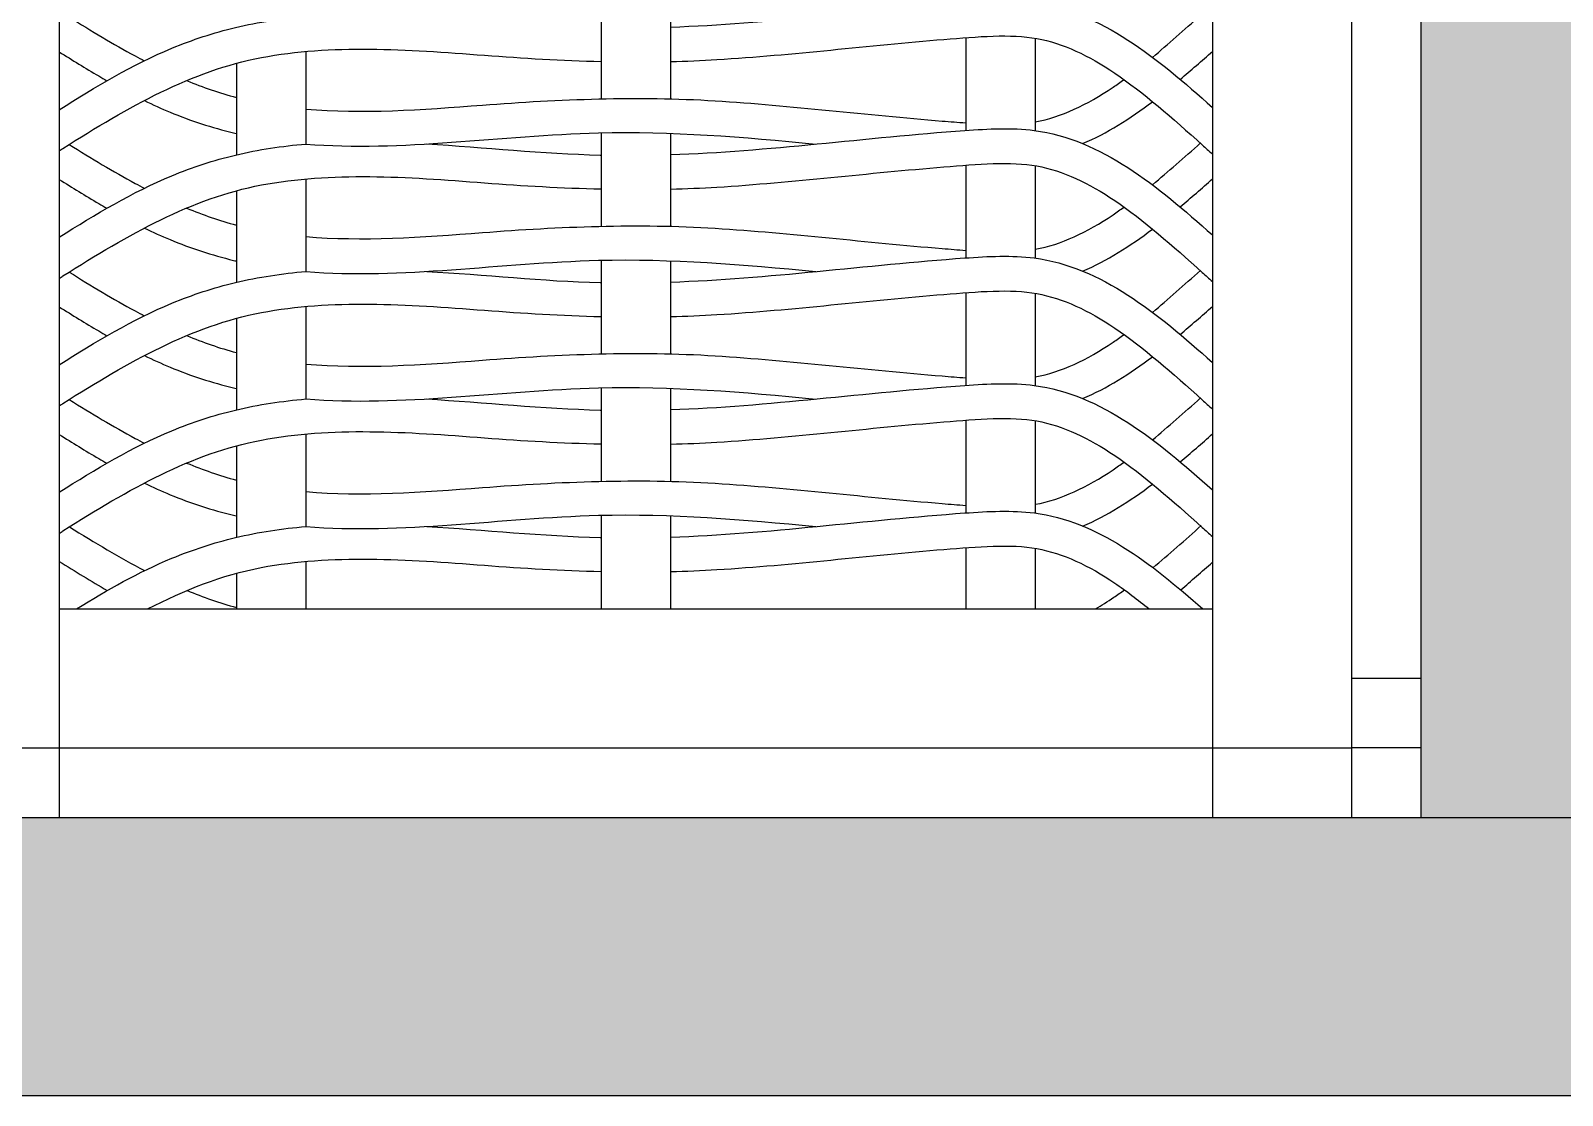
# Model space of a CAD drawing. Header units: millimetres. Extents: x 3409 to 3822, y 896 to 1108.
# Drawn here: x 3688.463 to 3689.566, y 1037.441 to 1038.207 of the extents above; entities that cross this region are included whole.
import ezdxf

# ---------------------------------------------------------------- set-up
doc = ezdxf.new("R2010")
doc.units = ezdxf.units.MM
for name, color, linetype in [('a-epipla', 8, 'Continuous'), ('a-toixoi', 5, 'Continuous'), ('toixoi_provolh', 150, 'Continuous')]:
    doc.layers.add(name, color=color, linetype=linetype)

msp = doc.modelspace()

# ---------------------------------------------------------------- hatches: boundary and pattern name
at = {"layer": 'a-epipla', "true_color": 0xc7c8ca}
h = msp.add_hatch(color=9, dxfattribs=at)
h.dxf.hatch_style = 1
h.paths.add_polyline_path([(3742.7639, 1037.6405), (3676.9639, 1037.6405), (3676.9639, 1037.4405), (3742.7639, 1037.4405)])
at = {"layer": 'toixoi_provolh', "true_color": 0xa7a8aa}
h = msp.add_hatch(color=253, dxfattribs=at)
h.dxf.hatch_style = 1
h.paths.add_polyline_path([(3679.2639, 1040.6405), (3679.2639, 1040.2405)], flags=17)
h.paths.add_polyline_path([(3679.6639, 1040.6405), (3679.2639, 1040.6405), (3679.2639, 1040.2405), (3679.2639, 1037.6405), (3679.6639, 1037.6405)])
h.paths.add_polyline_path([(3682.6639, 1040.6405), (3679.6639, 1040.6405), (3679.6639, 1040.2405), (3682.6639, 1040.2405)])
h.paths.add_polyline_path([(3683.0639, 1040.6405), (3682.6639, 1040.6405), (3682.6639, 1040.2405), (3682.6639, 1037.6405), (3683.0639, 1037.6405)])
h.paths.add_polyline_path([(3686.0639, 1040.6405), (3683.0639, 1040.6405), (3683.0639, 1040.2405), (3686.0639, 1040.2405)])
h.paths.add_polyline_path([(3686.4639, 1040.6405), (3686.0639, 1040.6405), (3686.0639, 1040.2405), (3686.0639, 1037.6405), (3686.4639, 1037.6405)])
h.paths.add_polyline_path([(3689.4639, 1040.6405), (3686.4639, 1040.6405), (3686.4639, 1040.2405), (3689.4639, 1040.2405)])
h.paths.add_polyline_path([(3692.8639, 1040.6405), (3689.8639, 1040.6405), (3689.8639, 1040.2405), (3692.8639, 1040.2405)])
h.paths.add_polyline_path([(3689.8639, 1040.6405), (3689.4639, 1040.6405), (3689.4639, 1040.2405), (3689.4639, 1037.6405), (3689.8639, 1037.6405)])
h.paths.add_polyline_path([(3693.2639, 1040.6405), (3692.8639, 1040.6405), (3692.8639, 1040.2405), (3692.8639, 1037.6405), (3693.2639, 1037.6405)])

# ---------------------------------------------------------------- linework, layer by layer
at = {"layer": 'a-epipla'}
for p, q in [((3689.4139, 1040.1905), (3689.4139, 1037.6905)), ((3688.4839, 1040.0905), (3688.4839, 1037.6405)), ((3689.3139, 1040.0905), (3689.3139, 1037.6405)), ((3688.8739, 1038.2249), (3688.8739, 1038.1575)), ((3688.9239, 1038.2245), (3688.9239, 1038.1575)), ((3689.1364, 1038.2016), (3689.1364, 1038.1348)), ((3689.1864, 1038.2012), (3689.1864, 1038.1347)), ((3688.6114, 1038.1831), (3688.6114, 1038.1172)), ((3688.6614, 1038.1917), (3688.6614, 1038.125)), ((3688.8739, 1038.1331), (3688.8739, 1038.0658)), ((3688.9239, 1038.1327), (3688.9239, 1038.0658)), ((3689.1364, 1038.1098), (3689.1364, 1038.0431)), ((3689.1864, 1038.1094), (3689.1864, 1038.043)), ((3688.6614, 1038.0999), (3688.6614, 1038.0333)), ((3688.6114, 1038.0914), (3688.6114, 1038.0255)), ((3688.8739, 1038.0414), (3688.8739, 1037.974)), ((3688.9239, 1038.041), (3688.9239, 1037.9741)), ((3689.1364, 1038.0181), (3689.1364, 1037.9513)), ((3689.1864, 1038.0177), (3689.1864, 1037.9512)), ((3688.6614, 1038.0082), (3688.6614, 1037.9415)), ((3688.6114, 1037.9996), (3688.6114, 1037.9338)), ((3688.8739, 1037.9496), (3688.8739, 1037.8823)), ((3688.9239, 1037.9492), (3688.9239, 1037.8823)), ((3689.1364, 1037.9263), (3689.1364, 1037.8596)), ((3689.1864, 1037.9259), (3689.1864, 1037.8595)), ((3688.6114, 1037.9079), (3688.6114, 1037.842)), ((3688.6614, 1037.9164), (3688.6614, 1037.8498)), ((3688.8739, 1037.8579), (3688.8739, 1037.7905)), ((3688.9239, 1037.8575), (3688.9239, 1037.7905)), ((3689.1364, 1037.8346), (3689.1364, 1037.7905)), ((3689.1864, 1037.8342), (3689.1864, 1037.7905)), ((3688.6614, 1037.8247), (3688.6614, 1037.7905)), ((3688.6114, 1037.8161), (3688.6114, 1037.7905)), ((3688.4839, 1037.7905), (3689.3139, 1037.7905)), ((3689.4639, 1037.7405), (3689.4139, 1037.7405)), ((3686.5139, 1037.6905), (3689.4139, 1037.6905)), ((3689.4639, 1037.6905), (3689.4139, 1037.6905)), ((3689.4139, 1037.6905), (3689.4139, 1037.6405))]:
    msp.add_line(p, q, dxfattribs=at)
for points, knots in [([(3688.9239, 1038.2092), (3688.9944, 1038.2116), (3689.0804, 1038.2238), (3689.2203, 1038.2314), (3689.2742, 1038.1868), (3689.3139, 1038.1514)], [0.4662693, 0.4662693, 0.4662693, 0.4662693, 0.6786549, 0.7286549, 0.877812, 0.877812, 0.877812, 0.877812]), ([(3688.4839, 1038.1497), (3688.5101, 1038.1662), (3688.5503, 1038.1905), (3688.6117, 1038.2105), (3688.6444, 1038.2153), (3688.6614, 1038.2168)], [0.0125232, 0.0125232, 0.0125232, 0.0125232, 0.1049264, 0.1530593, 0.2047826, 0.2047826, 0.2047826, 0.2047826]), ([(3688.4911, 1038.2164), (3688.507, 1038.2064), (3688.5228, 1038.1969), (3688.5386, 1038.1884), (3688.5408, 1038.1872), (3688.543, 1038.1861), (3688.5451, 1038.185)], [0.00678697, 0.00678697, 0.00678697, 0.00678697, 0.06344334, 0.06344334, 0.06344334, 0.07121295, 0.07121295, 0.07121295, 0.07121295]), ([(3688.9239, 1038.1844), (3688.9351, 1038.1846), (3688.9462, 1038.1851), (3689.0124, 1038.1892), (3689.0664, 1038.1959), (3689.145, 1038.2023), (3689.1687, 1038.2044), (3689.2064, 1038.1975), (3689.2249, 1038.1887), (3689.2643, 1038.1621), (3689.2851, 1038.1436), (3689.3066, 1038.1244), (3689.309, 1038.1222), (3689.3114, 1038.12), (3689.3139, 1038.1178)], [0.4655013, 0.4655013, 0.4655013, 0.4655013, 0.498274, 0.498274, 0.6616991, 0.6616991, 0.7352337, 0.7352337, 0.8087683, 0.8087683, 0.8895351, 0.8895351, 0.8895351, 0.8986667, 0.8986667, 0.8986667, 0.8986667]), ([(3688.4839, 1038.1202), (3688.4848, 1038.1207), (3688.4857, 1038.1213), (3688.4866, 1038.1219), (3688.534, 1038.1519), (3688.5792, 1038.1777), (3688.6796, 1038.1968), (3688.7337, 1038.1932), (3688.8176, 1038.1868), (3688.8457, 1038.1851), (3688.8739, 1038.1844)], [-0.0032083, -0.0032083, -0.0032083, -0.0032083, 0, 0, 0, 0.1674245, 0.1674245, 0.3348489, 0.3348489, 0.4168796, 0.4168796, 0.4168796, 0.4168796]), ([(3688.4839, 1038.1914), (3688.4933, 1038.1854), (3688.5028, 1038.1796), (3688.5124, 1038.174), (3688.5144, 1038.1728), (3688.5163, 1038.1717), (3688.5183, 1038.1706)], [0.01406967, 0.01406967, 0.01406967, 0.01406967, 0.04740122, 0.04740122, 0.04740122, 0.05413463, 0.05413463, 0.05413463, 0.05413463]), ([(3689.1864, 1038.141), (3689.2052, 1038.1445), (3689.2236, 1038.1532), (3689.245, 1038.1677), (3689.2476, 1038.1695), (3689.2503, 1038.1714)], [0.73539871, 0.73539871, 0.73539871, 0.73539871, 0.80876826, 0.80876826, 0.81911219, 0.81911219, 0.81911219, 0.81911219]), ([(3688.5452, 1038.1563), (3688.5513, 1038.1533), (3688.572, 1038.1439), (3688.5945, 1038.1366), (3688.6107, 1038.1328), (3688.6114, 1038.1326)], [0.08463791, 0.08463791, 0.08463791, 0.08463791, 0.10492637, 0.15305927, 0.15507122, 0.15507122, 0.15507122, 0.15507122]), ([(3688.6614, 1038.1502), (3688.7019, 1038.1467), (3688.7446, 1038.1496), (3688.8436, 1038.1573), (3688.9008, 1038.1596), (3689.0111, 1038.1527), (3689.0651, 1038.146), (3689.1251, 1038.1411), (3689.1308, 1038.1407), (3689.1364, 1038.1403)], [0.2038605, 0.2038605, 0.2038605, 0.2038605, 0.3348489, 0.3348489, 0.498274, 0.498274, 0.6616991, 0.6616991, 0.6790294, 0.6790294, 0.6790294, 0.6790294]), ([(3688.6614, 1038.125), (3688.7305, 1038.1194), (3688.8556, 1038.1402), (3688.9763, 1038.1301), (3689.0285, 1038.125)], [0.2060573, 0.2060573, 0.2060573, 0.2060573, 0.4155593, 0.5729024, 0.5729024, 0.5729024, 0.5729024]), ([(3688.9239, 1038.1174), (3688.9944, 1038.1198), (3689.0804, 1038.132), (3689.2203, 1038.1397), (3689.2742, 1038.095), (3689.3139, 1038.0596)], [0.4662693, 0.4662693, 0.4662693, 0.4662693, 0.6786549, 0.7286549, 0.877812, 0.877812, 0.877812, 0.877812]), ([(3688.4839, 1038.058), (3688.5101, 1038.0745), (3688.5503, 1038.0987), (3688.6117, 1038.1188), (3688.6444, 1038.1236), (3688.6614, 1038.125)], [0.0125232, 0.0125232, 0.0125232, 0.0125232, 0.1049264, 0.1530593, 0.2047826, 0.2047826, 0.2047826, 0.2047826]), ([(3688.4911, 1038.1247), (3688.507, 1038.1147), (3688.5228, 1038.1052), (3688.5386, 1038.0967), (3688.5408, 1038.0955), (3688.543, 1038.0944), (3688.5451, 1038.0932)], [0.00678697, 0.00678697, 0.00678697, 0.00678697, 0.06344334, 0.06344334, 0.06344334, 0.07121295, 0.07121295, 0.07121295, 0.07121295]), ([(3688.7485, 1038.1251), (3688.79, 1038.1227), (3688.8321, 1038.1181), (3688.8737, 1038.1171), (3688.8739, 1038.1171)], [0.2917847, 0.2917847, 0.2917847, 0.2917847, 0.4155593, 0.4161946, 0.4161946, 0.4161946, 0.4161946]), ([(3688.4839, 1038.0284), (3688.4848, 1038.029), (3688.4857, 1038.0296), (3688.4866, 1038.0301), (3688.534, 1038.0601), (3688.5792, 1038.086), (3688.6796, 1038.1051), (3688.7337, 1038.1015), (3688.8176, 1038.095), (3688.8457, 1038.0934), (3688.8739, 1038.0927)], [-0.0032083, -0.0032083, -0.0032083, -0.0032083, 0, 0, 0, 0.1674245, 0.1674245, 0.3348489, 0.3348489, 0.4168796, 0.4168796, 0.4168796, 0.4168796]), ([(3688.9239, 1038.0926), (3688.9351, 1038.0929), (3688.9462, 1038.0933), (3689.0124, 1038.0975), (3689.0664, 1038.1042), (3689.145, 1038.1105), (3689.1687, 1038.1127), (3689.2064, 1038.1058), (3689.2249, 1038.097), (3689.2643, 1038.0704), (3689.2851, 1038.0519), (3689.3066, 1038.0326), (3689.309, 1038.0305), (3689.3114, 1038.0283), (3689.3139, 1038.0261)], [0.4655013, 0.4655013, 0.4655013, 0.4655013, 0.498274, 0.498274, 0.6616991, 0.6616991, 0.7352337, 0.7352337, 0.8087683, 0.8087683, 0.8895351, 0.8895351, 0.8895351, 0.8986667, 0.8986667, 0.8986667, 0.8986667]), ([(3688.4839, 1038.0996), (3688.4933, 1038.0937), (3688.5028, 1038.0878), (3688.5124, 1038.0822), (3688.5144, 1038.0811), (3688.5163, 1038.08), (3688.5183, 1038.0788)], [0.01406967, 0.01406967, 0.01406967, 0.01406967, 0.04740122, 0.04740122, 0.04740122, 0.05413463, 0.05413463, 0.05413463, 0.05413463]), ([(3689.1864, 1038.0493), (3689.2052, 1038.0527), (3689.2236, 1038.0615), (3689.245, 1038.0759), (3689.2476, 1038.0778), (3689.2503, 1038.0797)], [0.73539871, 0.73539871, 0.73539871, 0.73539871, 0.80876826, 0.80876826, 0.81911219, 0.81911219, 0.81911219, 0.81911219]), ([(3688.5452, 1038.0646), (3688.5513, 1038.0616), (3688.572, 1038.0522), (3688.5945, 1038.0449), (3688.6107, 1038.041), (3688.6114, 1038.0409)], [0.08463791, 0.08463791, 0.08463791, 0.08463791, 0.10492637, 0.15305927, 0.15507122, 0.15507122, 0.15507122, 0.15507122]), ([(3688.6614, 1038.0584), (3688.7019, 1038.055), (3688.7446, 1038.0579), (3688.8436, 1038.0656), (3688.9008, 1038.0679), (3689.0111, 1038.061), (3689.0651, 1038.0542), (3689.1251, 1038.0494), (3689.1308, 1038.0489), (3689.1364, 1038.0485)], [0.2038605, 0.2038605, 0.2038605, 0.2038605, 0.3348489, 0.3348489, 0.498274, 0.498274, 0.6616991, 0.6616991, 0.6790294, 0.6790294, 0.6790294, 0.6790294]), ([(3688.6614, 1038.0333), (3688.7305, 1038.0277), (3688.8556, 1038.0485), (3688.9763, 1038.0383), (3689.0285, 1038.0333)], [0.2060573, 0.2060573, 0.2060573, 0.2060573, 0.4155593, 0.5729024, 0.5729024, 0.5729024, 0.5729024]), ([(3688.9239, 1038.0257), (3688.9944, 1038.0281), (3689.0804, 1038.0403), (3689.2203, 1038.0479), (3689.2742, 1038.0033), (3689.3139, 1037.9679)], [0.4662693, 0.4662693, 0.4662693, 0.4662693, 0.6786549, 0.7286549, 0.877812, 0.877812, 0.877812, 0.877812]), ([(3688.4839, 1037.9662), (3688.5101, 1037.9827), (3688.5503, 1038.007), (3688.6117, 1038.027), (3688.6444, 1038.0319), (3688.6614, 1038.0333)], [0.0125232, 0.0125232, 0.0125232, 0.0125232, 0.1049264, 0.1530593, 0.2047826, 0.2047826, 0.2047826, 0.2047826]), ([(3688.4911, 1038.0329), (3688.507, 1038.0229), (3688.5228, 1038.0134), (3688.5386, 1038.0049), (3688.5408, 1038.0038), (3688.543, 1038.0026), (3688.5451, 1038.0015)], [0.00678697, 0.00678697, 0.00678697, 0.00678697, 0.06344334, 0.06344334, 0.06344334, 0.07121295, 0.07121295, 0.07121295, 0.07121295]), ([(3688.7485, 1038.0334), (3688.79, 1038.031), (3688.8321, 1038.0264), (3688.8737, 1038.0253), (3688.8739, 1038.0253)], [0.2917847, 0.2917847, 0.2917847, 0.2917847, 0.4155593, 0.4161946, 0.4161946, 0.4161946, 0.4161946]), ([(3688.9239, 1038.0009), (3688.9351, 1038.0011), (3688.9462, 1038.0016), (3689.0124, 1038.0057), (3689.0664, 1038.0125), (3689.145, 1038.0188), (3689.1687, 1038.0209), (3689.2064, 1038.014), (3689.2249, 1038.0052), (3689.2643, 1037.9787), (3689.2851, 1037.9602), (3689.3066, 1037.9409), (3689.309, 1037.9387), (3689.3114, 1037.9365), (3689.3139, 1037.9343)], [0.4655013, 0.4655013, 0.4655013, 0.4655013, 0.498274, 0.498274, 0.6616991, 0.6616991, 0.7352337, 0.7352337, 0.8087683, 0.8087683, 0.8895351, 0.8895351, 0.8895351, 0.8986667, 0.8986667, 0.8986667, 0.8986667]), ([(3688.4839, 1037.9367), (3688.4848, 1037.9372), (3688.4857, 1037.9378), (3688.4866, 1037.9384), (3688.534, 1037.9684), (3688.5792, 1037.9942), (3688.6796, 1038.0133), (3688.7337, 1038.0098), (3688.8176, 1038.0033), (3688.8457, 1038.0016), (3688.8739, 1038.0009)], [-0.0032083, -0.0032083, -0.0032083, -0.0032083, 0, 0, 0, 0.1674245, 0.1674245, 0.3348489, 0.3348489, 0.4168796, 0.4168796, 0.4168796, 0.4168796]), ([(3688.4839, 1038.0079), (3688.4933, 1038.002), (3688.5028, 1037.9961), (3688.5124, 1037.9905), (3688.5144, 1037.9893), (3688.5163, 1037.9882), (3688.5183, 1037.9871)], [0.01406967, 0.01406967, 0.01406967, 0.01406967, 0.04740122, 0.04740122, 0.04740122, 0.05413463, 0.05413463, 0.05413463, 0.05413463]), ([(3689.1864, 1037.9575), (3689.2052, 1037.961), (3689.2236, 1037.9697), (3689.245, 1037.9842), (3689.2476, 1037.986), (3689.2503, 1037.988)], [0.73539871, 0.73539871, 0.73539871, 0.73539871, 0.80876826, 0.80876826, 0.81911219, 0.81911219, 0.81911219, 0.81911219]), ([(3688.5452, 1037.9728), (3688.5513, 1037.9699), (3688.572, 1037.9604), (3688.5945, 1037.9531), (3688.6107, 1037.9493), (3688.6114, 1037.9491)], [0.08463791, 0.08463791, 0.08463791, 0.08463791, 0.10492637, 0.15305927, 0.15507122, 0.15507122, 0.15507122, 0.15507122]), ([(3688.6614, 1037.9667), (3688.7019, 1037.9632), (3688.7446, 1037.9661), (3688.8436, 1037.9738), (3688.9008, 1037.9761), (3689.0111, 1037.9692), (3689.0651, 1037.9625), (3689.1251, 1037.9577), (3689.1308, 1037.9572), (3689.1364, 1037.9568)], [0.2038605, 0.2038605, 0.2038605, 0.2038605, 0.3348489, 0.3348489, 0.498274, 0.498274, 0.6616991, 0.6616991, 0.6790294, 0.6790294, 0.6790294, 0.6790294]), ([(3688.6614, 1037.9416), (3688.7305, 1037.936), (3688.8556, 1037.9567), (3688.9763, 1037.9466), (3689.0285, 1037.9415)], [0.2060573, 0.2060573, 0.2060573, 0.2060573, 0.4155593, 0.5729024, 0.5729024, 0.5729024, 0.5729024]), ([(3688.9239, 1037.9339), (3688.9944, 1037.9364), (3689.0804, 1037.9486), (3689.2203, 1037.9562), (3689.2742, 1037.9116), (3689.3139, 1037.8762)], [0.4662693, 0.4662693, 0.4662693, 0.4662693, 0.6786549, 0.7286549, 0.877812, 0.877812, 0.877812, 0.877812]), ([(3688.4839, 1037.8745), (3688.5101, 1037.891), (3688.5503, 1037.9153), (3688.6117, 1037.9353), (3688.6444, 1037.9401), (3688.6614, 1037.9416)], [0.0125232, 0.0125232, 0.0125232, 0.0125232, 0.1049264, 0.1530593, 0.2047826, 0.2047826, 0.2047826, 0.2047826]), ([(3688.4911, 1037.9412), (3688.507, 1037.9312), (3688.5228, 1037.9217), (3688.5386, 1037.9132), (3688.5408, 1037.912), (3688.543, 1037.9109), (3688.5451, 1037.9097)], [0.00678697, 0.00678697, 0.00678697, 0.00678697, 0.06344334, 0.06344334, 0.06344334, 0.07121295, 0.07121295, 0.07121295, 0.07121295]), ([(3688.7485, 1037.9416), (3688.79, 1037.9392), (3688.8321, 1037.9346), (3688.8737, 1037.9336), (3688.8739, 1037.9336)], [0.2917847, 0.2917847, 0.2917847, 0.2917847, 0.4155593, 0.4161946, 0.4161946, 0.4161946, 0.4161946]), ([(3688.9239, 1037.9091), (3688.9351, 1037.9094), (3688.9462, 1037.9098), (3689.0124, 1037.914), (3689.0664, 1037.9207), (3689.145, 1037.9271), (3689.1687, 1037.9292), (3689.2064, 1037.9223), (3689.2249, 1037.9135), (3689.2643, 1037.8869), (3689.2851, 1037.8684), (3689.3066, 1037.8492), (3689.309, 1037.847), (3689.3114, 1037.8448), (3689.3139, 1037.8426)], [0.4655013, 0.4655013, 0.4655013, 0.4655013, 0.498274, 0.498274, 0.6616991, 0.6616991, 0.7352337, 0.7352337, 0.8087683, 0.8087683, 0.8895351, 0.8895351, 0.8895351, 0.8986667, 0.8986667, 0.8986667, 0.8986667]), ([(3688.4839, 1037.8449), (3688.4848, 1037.8455), (3688.4857, 1037.8461), (3688.4866, 1037.8467), (3688.534, 1037.8766), (3688.5792, 1037.9025), (3688.6796, 1037.9216), (3688.7337, 1037.918), (3688.8176, 1037.9115), (3688.8457, 1037.9099), (3688.8739, 1037.9092)], [-0.0032083, -0.0032083, -0.0032083, -0.0032083, 0, 0, 0, 0.1674245, 0.1674245, 0.3348489, 0.3348489, 0.4168796, 0.4168796, 0.4168796, 0.4168796]), ([(3688.4839, 1037.9161), (3688.4933, 1037.9102), (3688.5028, 1037.9043), (3688.5124, 1037.8987), (3688.5144, 1037.8976), (3688.5163, 1037.8965), (3688.5183, 1037.8954)], [0.01406967, 0.01406967, 0.01406967, 0.01406967, 0.04740122, 0.04740122, 0.04740122, 0.05413463, 0.05413463, 0.05413463, 0.05413463]), ([(3689.1864, 1037.8658), (3689.2052, 1037.8692), (3689.2236, 1037.878), (3689.245, 1037.8924), (3689.2476, 1037.8943), (3689.2503, 1037.8962)], [0.73539871, 0.73539871, 0.73539871, 0.73539871, 0.80876826, 0.80876826, 0.81911219, 0.81911219, 0.81911219, 0.81911219]), ([(3688.6614, 1037.8749), (3688.7019, 1037.8715), (3688.7446, 1037.8744), (3688.8436, 1037.8821), (3688.9008, 1037.8844), (3689.0111, 1037.8775), (3689.0651, 1037.8708), (3689.1251, 1037.8659), (3689.1308, 1037.8654), (3689.1364, 1037.865)], [0.2038605, 0.2038605, 0.2038605, 0.2038605, 0.3348489, 0.3348489, 0.498274, 0.498274, 0.6616991, 0.6616991, 0.6790294, 0.6790294, 0.6790294, 0.6790294]), ([(3688.5452, 1037.8811), (3688.5513, 1037.8781), (3688.572, 1037.8687), (3688.5945, 1037.8614), (3688.6107, 1037.8576), (3688.6114, 1037.8574)], [0.08463791, 0.08463791, 0.08463791, 0.08463791, 0.10492637, 0.15305927, 0.15507122, 0.15507122, 0.15507122, 0.15507122]), ([(3688.6614, 1037.8498), (3688.7305, 1037.8442), (3688.8556, 1037.865), (3688.9763, 1037.8549), (3689.0285, 1037.8498)], [0.2060573, 0.2060573, 0.2060573, 0.2060573, 0.4155593, 0.5729024, 0.5729024, 0.5729024, 0.5729024]), ([(3688.9239, 1037.8422), (3688.9944, 1037.8446), (3689.0804, 1037.8568), (3689.2174, 1037.8643), (3689.2695, 1037.8236), (3689.307, 1037.7905)], [0.4662693, 0.4662693, 0.4662693, 0.4662693, 0.6786549, 0.7286549, 0.8691827, 0.8691827, 0.8691827, 0.8691827]), ([(3688.4964, 1037.7905), (3688.5185, 1037.8042), (3688.555, 1037.825), (3688.6117, 1037.8435), (3688.6444, 1037.8484), (3688.6614, 1037.8498)], [0.0271609, 0.0271609, 0.0271609, 0.0271609, 0.1049264, 0.1530593, 0.2047826, 0.2047826, 0.2047826, 0.2047826]), ([(3688.7485, 1037.8499), (3688.79, 1037.8475), (3688.8321, 1037.8429), (3688.8737, 1037.8419), (3688.8739, 1037.8419)], [0.2917847, 0.2917847, 0.2917847, 0.2917847, 0.4155593, 0.4161946, 0.4161946, 0.4161946, 0.4161946]), ([(3688.5475, 1037.7905), (3688.5741, 1037.8042), (3688.6009, 1037.8149), (3688.6796, 1037.8299), (3688.7337, 1037.8263), (3688.8176, 1037.8198), (3688.8457, 1037.8181), (3688.8739, 1037.8175)], [0.0724651, 0.0724651, 0.0724651, 0.0724651, 0.1674245, 0.1674245, 0.3348489, 0.3348489, 0.4168796, 0.4168796, 0.4168796, 0.4168796]), ([(3688.9239, 1037.8174), (3688.9351, 1037.8176), (3688.9462, 1037.8181), (3689.0124, 1037.8222), (3689.0664, 1037.829), (3689.145, 1037.8353), (3689.1687, 1037.8374), (3689.2064, 1037.8305), (3689.2249, 1037.8218), (3689.2519, 1037.8035), (3689.2601, 1037.7973), (3689.2684, 1037.7905)], [0.4655013, 0.4655013, 0.4655013, 0.4655013, 0.498274, 0.498274, 0.6616991, 0.6616991, 0.7352337, 0.7352337, 0.8087683, 0.8087683, 0.8409143, 0.8409143, 0.8409143, 0.8409143]), ([(3689.2297, 1037.7905), (3689.2341, 1037.7931), (3689.2385, 1037.7959), (3689.2455, 1037.8006), (3689.2481, 1037.8024), (3689.2506, 1037.8042)], [0.79137632, 0.79137632, 0.79137632, 0.79137632, 0.80876826, 0.80876826, 0.8187489, 0.8187489, 0.8187489, 0.8187489])]:
    msp.add_open_spline(points, degree=3, knots=knots, dxfattribs=at)
for points in [[(3689.2707, 1038.1874), (3689.2821, 1038.1968), (3689.2936, 1038.2071), (3689.3053, 1038.2175)], [(3689.2907, 1038.1715), (3689.2985, 1038.1781), (3689.3062, 1038.1849), (3689.3139, 1038.1917)], [(3688.5756, 1038.1707), (3688.5874, 1038.1658), (3688.5993, 1038.1617), (3688.6114, 1038.1585)], [(3689.2205, 1038.1254), (3689.238, 1038.1327), (3689.2547, 1038.1433), (3689.2708, 1038.1555)], [(3689.2707, 1038.0957), (3689.2821, 1038.1051), (3689.2936, 1038.1153), (3689.3053, 1038.1258)], [(3689.2907, 1038.0798), (3689.2985, 1038.0863), (3689.3062, 1038.0931), (3689.3139, 1038.1)], [(3688.5756, 1038.0789), (3688.5874, 1038.0741), (3688.5993, 1038.0699), (3688.6114, 1038.0667)], [(3689.2205, 1038.0336), (3689.238, 1038.041), (3689.2547, 1038.0516), (3689.2708, 1038.0638)], [(3689.2707, 1038.0039), (3689.2821, 1038.0133), (3689.2936, 1038.0236), (3689.3053, 1038.0341)], [(3689.2907, 1037.988), (3689.2985, 1037.9946), (3689.3062, 1038.0014), (3689.3139, 1038.0082)], [(3688.5756, 1037.9872), (3688.5874, 1037.9823), (3688.5993, 1037.9782), (3688.6114, 1037.975)], [(3689.2205, 1037.9419), (3689.238, 1037.9493), (3689.2547, 1037.9598), (3689.2708, 1037.972)], [(3689.2707, 1037.9122), (3689.2821, 1037.9216), (3689.2936, 1037.9318), (3689.3053, 1037.9423)], [(3689.2907, 1037.8963), (3689.2985, 1037.9028), (3689.3062, 1037.9096), (3689.3139, 1037.9165)], [(3688.5756, 1037.8955), (3688.5874, 1037.8906), (3688.5993, 1037.8865), (3688.6114, 1037.8832)], [(3689.2205, 1037.8501), (3689.238, 1037.8575), (3689.2547, 1037.8681), (3689.2708, 1037.8803)], [(3688.4913, 1037.8496), (3688.5095, 1037.8382), (3688.5274, 1037.8275), (3688.5454, 1037.8181)], [(3689.2711, 1037.8202), (3689.2826, 1037.8296), (3689.2941, 1037.84), (3689.3059, 1037.8505)], [(3688.4839, 1037.8247), (3688.4953, 1037.8176), (3688.5068, 1037.8105), (3688.5185, 1037.8038)], [(3689.2911, 1037.8042), (3689.2987, 1037.8107), (3689.3063, 1037.8174), (3689.3139, 1037.8241)], [(3688.5759, 1037.8038), (3688.5875, 1037.799), (3688.5993, 1037.7948), (3688.6114, 1037.7916)]]:
    msp.add_open_spline(points, degree=3, dxfattribs=at)
at = {"layer": 'a-toixoi'}
for p, q in [((3676.9639, 1037.6405), (3742.7639, 1037.6405)), ((3676.3639, 1037.4405), (3743.3639, 1037.4405))]:
    msp.add_line(p, q, dxfattribs=at)
at = {"layer": 'toixoi_provolh'}
msp.add_line((3689.4639, 1040.6405), (3689.4639, 1037.6405), dxfattribs=at)

doc.saveas('drawing.dxf')
